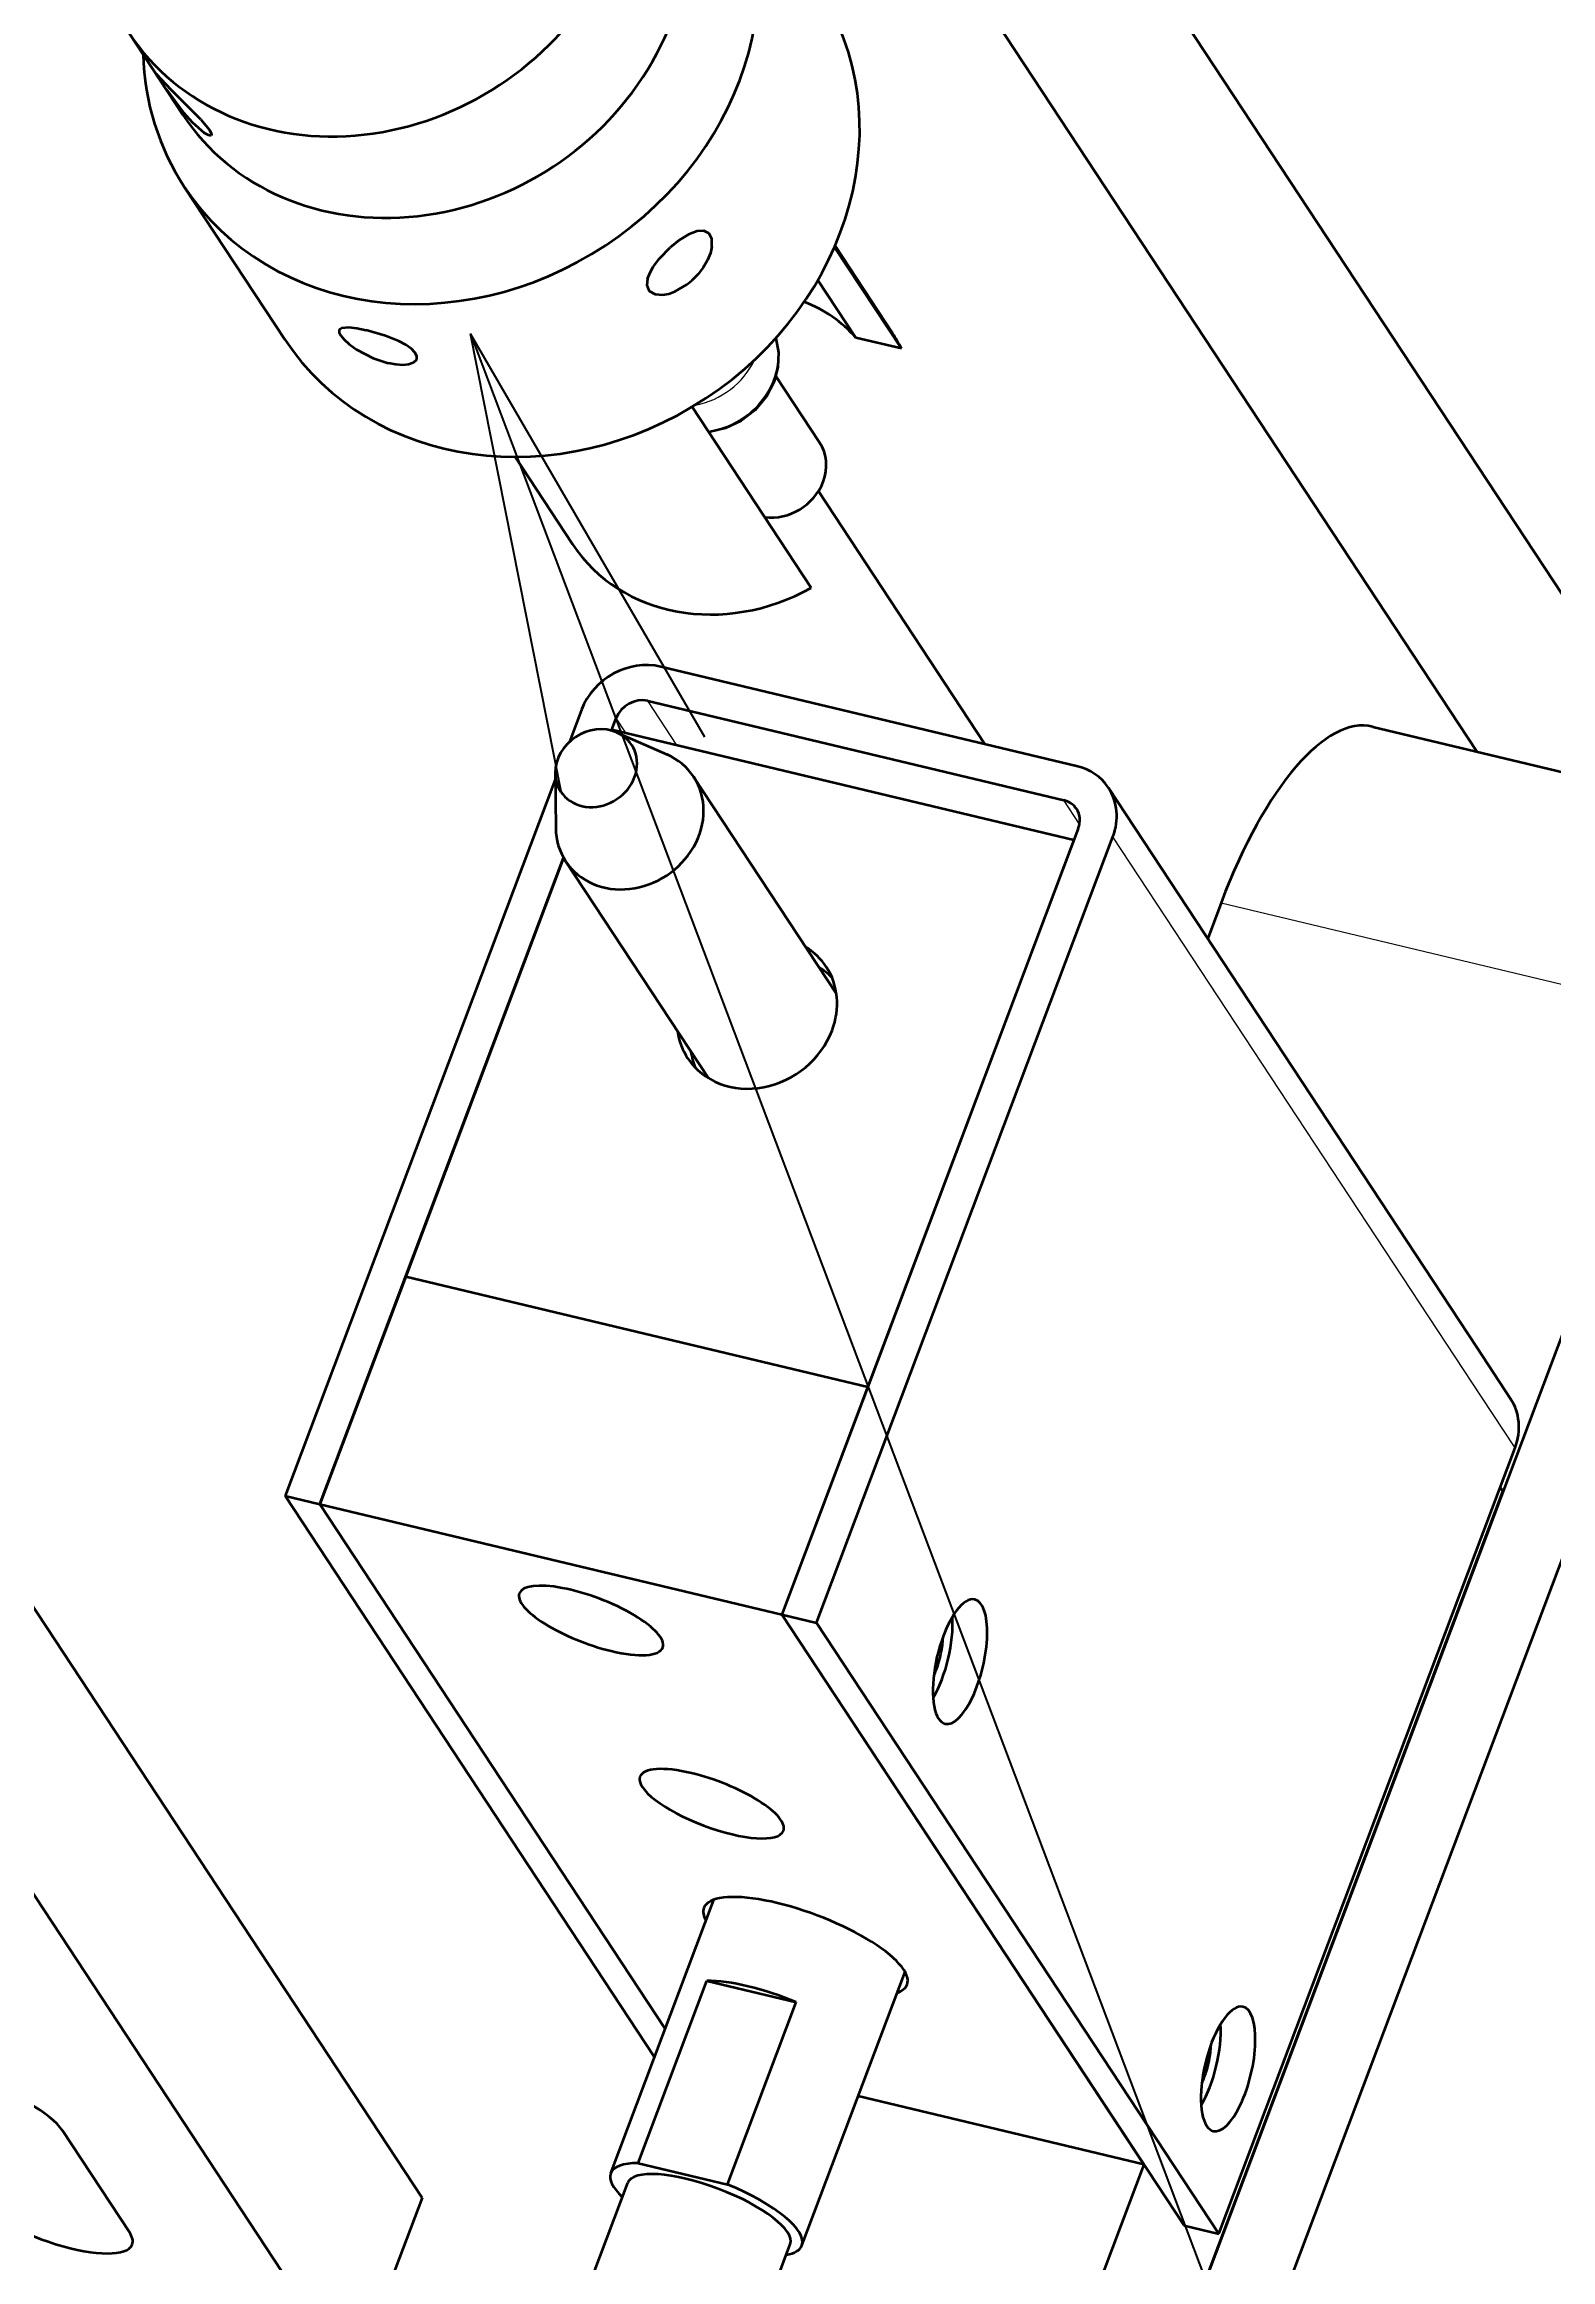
# Model space of a CAD drawing. Header units: millimetres. Extents: x 9439 to 18429, y 1498 to 3280.
# Drawn here: x 11024.1 to 11083, y 2256.4 to 2343.1 of the extents above; entities that cross this region are included whole.
import ezdxf

# ---------------------------------------------------------------- set-up
doc = ezdxf.new("R2010")
doc.units = ezdxf.units.MM
doc.layers.add('word_dim', color=253, linetype='Continuous')
doc.styles.get("Standard").update_dxf_attribs({"font": 'romans.shx', "bigfont": 'bigfont.shx'})
doc.dimstyles.new('RS1-6', dxfattribs={"dimscale": 6, "dimtxt": 3.5, "dimasz": 3, "dimexe": 1, "dimexo": 0, "dimgap": 1, "dimtad": 3, "dimdsep": 46, "dimtxsty": 'Standard', "dimblk1": 'OPEN', "dimblk2": 'OPEN', "dimsah": 1, "dimcen": 0, "dimclrd": 256, "dimclre": 256, "dimclrt": 3, "dimadec": 0, "dimazin": 0, "dimtfac": 1, "dimtmove": 0, "dimatfit": 3, "dimldrblk": 'OPEN', "dimfxl": 0, "dimtolj": 1, "dimtzin": 0, "dimarcsym": 0})

# ---------------------------------------------------------------- blocks, each defined once
blk = doc.blocks.new('A$C283119B7')
at = {"color": 7, "lineweight": 35}
for p, q in [((-89.094, 196.176), (-116.606, 237.957)), ((-95.968, 195.399), (-119.296, 230.826)), ((-132.036, 194.309), (-142.611, 166.271)), ((-95.952, 172.064), (-110.381, 193.977)), ((-111.564, 192.386), (-123.165, 161.631)), ((-121.808, 161.307), (-110.207, 192.062)), ((-111.732, 191.94), (-119.802, 170.545)), ((-141.255, 165.948), (-131.714, 191.242)), ((-87.881, 185.162), (-113.1, 118.303)), ((-85.782, 181.975), (-111.001, 115.116)), ((-156.402, 167.89), (-137.251, 138.806)), ((-106.068, 137.402), (-94.467, 168.157)), ((-114.109, 115.629), (-94.942, 166.442)), ((-142.611, 166.271), (-128.152, 144.312)), ((-127.735, 145.416), (-141.255, 165.948)), ((-141.255, 165.948), (-127.735, 145.416)), ((-108.998, 140.116), (-123.165, 161.631)), ((-123.165, 161.631), (-107.424, 137.726)), ((-121.808, 161.307), (-106.068, 137.402)), ((-139.942, 131.674), (-159.093, 160.758)), ((-108.998, 140.116), (-116.732, 119.613))]:
    blk.add_line(p, q, dxfattribs=at)
at = {"color": 7, "lineweight": 35, "ltscale": 0.095406}
blk.add_line((-146.616, 220.315), (-148.714, 223.502), dxfattribs=at)
at = {"color": 7, "lineweight": 35, "ltscale": 0.178887}
blk.add_line((-146.556, 217.498), (-142.621, 211.522), dxfattribs=at)
at = {"color": 7, "lineweight": 35, "ltscale": 0.118889}
blk.add_line((-121.104, 215.135), (-118.488, 211.163), dxfattribs=at)
at = {"color": 7, "lineweight": 35, "ltscale": 0.102271}
blk.add_line((-121.084, 215.181), (-118.834, 211.764), dxfattribs=at)
at = {"color": 7, "lineweight": 35, "ltscale": 0.067607}
blk.add_line((-120.266, 211.587), (-121.753, 213.846), dxfattribs=at)
at = {"color": 7, "lineweight": 35, "ltscale": 0.045681}
blk.add_line((-118.488, 211.163), (-120.266, 211.587), dxfattribs=at)
at = {"color": 7, "lineweight": 35, "ltscale": 0.077968}
blk.add_line((-121.687, 207.484), (-123.402, 210.089), dxfattribs=at)
at = {"color": 7, "lineweight": 35, "ltscale": 0.211896}
blk.add_line((-126.68, 208.882), (-122.019, 201.803), dxfattribs=at)
at = {"color": 7, "lineweight": 35, "ltscale": 0.102272}
blk.add_line((-133.612, 206.931), (-131.362, 203.515), dxfattribs=at)
at = {"color": 7, "lineweight": 35, "ltscale": 0.296206}
blk.add_line((-115.217, 195.687), (-121.733, 205.582), dxfattribs=at)
at = {"color": 7, "lineweight": 35, "ltscale": 0.418454}
for p, q in [((-111.628, 194.83), (-127.909, 198.715)), ((-128.413, 197.378), (-112.132, 193.493))]:
    blk.add_line(p, q, dxfattribs=at)
at = {"color": 7, "lineweight": 35, "ltscale": 0.033514}
blk.add_line((-131.011, 197.026), (-131.484, 195.772), dxfattribs=at)
at = {"color": 7, "lineweight": 13, "ltscale": 0.051762}
blk.add_line((-127.275, 195.649), (-128.413, 197.378), dxfattribs=at)
at = {"color": 7, "lineweight": 35, "ltscale": 0.013005}
blk.add_line((-129.838, 196.216), (-129.654, 196.703), dxfattribs=at)
at = {"color": 7, "lineweight": 35, "ltscale": 0.001096}
blk.add_line((-129.822, 196.257), (-129.838, 196.216), dxfattribs=at)
at = {"color": 7, "lineweight": 35, "ltscale": 0.464947}
for p, q in [((-129.822, 196.257), (-111.732, 191.94)), ((-100.038, 196.37), (-81.948, 192.053)), ((-141.255, 165.948), (-123.165, 161.631))]:
    blk.add_line(p, q, dxfattribs=at)
at = {"color": 7, "lineweight": 13, "ltscale": 0.017255}
blk.add_line((-129.275, 196.126), (-129.654, 196.703), dxfattribs=at)
at = {"color": 7, "lineweight": 35, "ltscale": 0.053684}
blk.add_line((-129.626, 196.142), (-127.661, 195.276), dxfattribs=at)
at = {"color": 7, "lineweight": 35, "ltscale": 0.053685}
blk.add_line((-132.038, 194.554), (-132.019, 192.406), dxfattribs=at)
at = {"color": 7, "lineweight": 35, "ltscale": 0.254057}
blk.add_line((-121.03, 185.916), (-126.619, 194.404), dxfattribs=at)
at = {"color": 7, "lineweight": 13, "ltscale": 0.02798}
blk.add_line((-111.517, 192.558), (-112.132, 193.493), dxfattribs=at)
at = {"color": 7, "lineweight": 13}
blk.add_line((-95.779, 170.149), (-110.207, 192.062), dxfattribs=at)
at = {"color": 7, "lineweight": 35, "ltscale": 0.437654}
blk.add_line((-131.714, 191.242), (-137.892, 174.862), dxfattribs=at)
at = {"color": 7, "lineweight": 35, "ltscale": 0.254054}
blk.add_line((-126.041, 182.617), (-131.63, 191.104), dxfattribs=at)
at = {"color": 7, "lineweight": 35, "ltscale": 0.037359}
blk.add_line((-105.971, 189.479), (-106.498, 188.081), dxfattribs=at)
at = {"color": 7, "lineweight": 13, "ltscale": 0.464947}
blk.add_line((-105.971, 189.479), (-87.881, 185.162), dxfattribs=at)
at = {"color": 7, "lineweight": 35, "ltscale": 0.238189}
blk.add_line((-137.892, 174.862), (-141.255, 165.948), dxfattribs=at)
at = {"color": 7, "lineweight": 35, "ltscale": 0.464944}
blk.add_line((-137.892, 174.862), (-119.802, 170.545), dxfattribs=at)
blk.add_line((-137.892, 174.862), (-119.802, 170.545), dxfattribs=at)
at = {"color": 7, "lineweight": 35, "ltscale": 0.059628}
blk.add_line((-94.64, 170.072), (-95.952, 172.064), dxfattribs=at)
at = {"color": 7, "lineweight": 35, "ltscale": 0.238188}
blk.add_line((-119.802, 170.545), (-123.165, 161.631), dxfattribs=at)
at = {"color": 7, "lineweight": 13, "ltscale": 0.059628}
blk.add_line((-94.467, 168.157), (-95.779, 170.149), dxfattribs=at)
at = {"color": 7, "lineweight": 35, "ltscale": 0.004961}
blk.add_line((-95.051, 166.607), (-94.942, 166.442), dxfattribs=at)
at = {"color": 7, "lineweight": 35, "ltscale": 0.03487}
for p, q in [((-142.611, 166.271), (-141.255, 165.948)), ((-107.424, 137.726), (-106.068, 137.402))]:
    blk.add_line(p, q, dxfattribs=at)
at = {"color": 7, "lineweight": 35, "ltscale": 0.034873}
blk.add_line((-123.165, 161.631), (-121.808, 161.307), dxfattribs=at)
at = {"color": 7, "lineweight": 35, "ltscale": 0.286013}
blk.add_line((-129.867, 139.765), (-125.829, 150.469), dxfattribs=at)
at = {"color": 7, "lineweight": 35, "ltscale": 0.286014}
blk.add_line((-122.382, 136.942), (-118.344, 147.646), dxfattribs=at)
at = {"color": 7, "lineweight": 35, "ltscale": 0.19055}
blk.add_line((-128.794, 140.166), (-126.104, 147.297), dxfattribs=at)
at = {"color": 7, "lineweight": 35, "ltscale": 0.090038}
blk.add_line((-126.104, 147.297), (-122.601, 146.461), dxfattribs=at)
at = {"color": 7, "lineweight": 35, "ltscale": 0.190552}
for p, q in [((-125.291, 139.33), (-122.601, 146.461)), ((-137.251, 138.806), (-139.942, 131.674))]:
    blk.add_line(p, q, dxfattribs=at)
at = {"color": 7, "lineweight": 35, "ltscale": 0.28734}
blk.add_line((-108.998, 140.116), (-120.178, 142.784), dxfattribs=at)
at = {"color": 7, "lineweight": 35, "ltscale": 0.119259}
blk.add_line((-148.706, 137.46), (-151.33, 141.444), dxfattribs=at)
at = {"color": 7, "lineweight": 35, "ltscale": 0.090035}
blk.add_line((-128.794, 140.166), (-125.291, 139.33), dxfattribs=at)
at = {"color": 7, "lineweight": 35, "ltscale": 0.095275}
for p, q in [((-130.546, 135.828), (-129.201, 139.394)), ((-124.183, 133.428), (-122.838, 136.994))]:
    blk.add_line(p, q, dxfattribs=at)
at = {"color": 7, "lineweight": 35}
for points in [[(-147.258, 221.305), (-147.632, 221.864), (-147.664, 221.916), (-147.666, 221.921), (-147.666, 221.923), (-147.666, 221.924)], [(-147.666, 221.924), (-147.665, 221.924), (-147.662, 221.922), (-147.64, 221.9), (-147.081, 221.299)], [(-147.258, 221.305), (-146.596, 220.417), (-146.23, 220.007)], [(-145.916, 220.124), (-146.29, 220.508), (-147.081, 221.299)], [(-145.507, 219.506), (-145.52, 219.499), (-145.559, 219.498), (-145.613, 219.514), (-145.762, 219.598), (-146.23, 220.007)], [(-145.916, 220.124), (-145.588, 219.736), (-145.508, 219.596), (-145.495, 219.545), (-145.496, 219.526), (-145.507, 219.506)], [(-128.427, 213.889), (-128.341, 214.121), (-128.204, 214.363), (-127.962, 214.687), (-127.54, 215.118)], [(-126.017, 215.669), (-126.216, 215.77), (-126.485, 215.756), (-126.827, 215.624), (-127.187, 215.402), (-127.54, 215.118)], [(-125.904, 215.159), (-125.965, 214.894), (-126.079, 214.618), (-126.241, 214.341), (-126.442, 214.079), (-126.69, 213.827)], [(-125.904, 215.159), (-125.91, 215.455), (-126.017, 215.669)], [(-128.427, 213.889), (-128.448, 213.641), (-128.371, 213.442), (-128.342, 213.409)], [(-128.342, 213.409), (-128.124, 213.288), (-127.824, 213.27), (-127.595, 213.312), (-127.355, 213.396), (-126.882, 213.67), (-126.69, 213.827)], [(-140.495, 211.89), (-140.501, 211.861), (-140.494, 211.793), (-140.433, 211.672), (-140.318, 211.533), (-140.098, 211.334), (-139.819, 211.134), (-139.159, 210.783), (-138.583, 210.592)], [(-140.471, 211.927), (-140.393, 211.973), (-140.116, 211.996), (-139.798, 211.958), (-139.433, 211.883)], [(-137.461, 210.745), (-137.456, 210.872), (-137.527, 211.01), (-137.665, 211.151), (-137.889, 211.307), (-138.166, 211.453), (-138.68, 211.662), (-139.433, 211.883)], [(-123.408, 211.569), (-123.302, 211.01), (-123.325, 210.436), (-123.473, 209.873)], [(-137.49, 210.693), (-137.605, 210.602), (-137.78, 210.544), (-138.002, 210.521), (-138.281, 210.537), (-138.583, 210.592)], [(-123.473, 209.873), (-123.78, 209.277), (-124.215, 208.757), (-124.754, 208.339), (-125.368, 208.044), (-126.026, 207.888)]]:
    blk.add_lwpolyline(points, dxfattribs=at)
for centre, radius, start, end in [((-140.391, 211.85), 0.111, 136.46941, 159.08349), ((-137.658, 210.821), 0.211, 322.77205, 339.03652)]:
    blk.add_arc(centre, radius, start, end, dxfattribs=at)
for centre, major_axis, ratio, start_param, end_param in [((-139.527, 229.552), (9.187, 6.049), 0.878887, 3.141604, 6.283197), ((-137.428, 226.365), (9.187, 6.049), 0.878887, 3.141604, 6.283197), ((-136.117, 224.373), (-10.44, -6.874), 0.878887, 0.000038, 3.14163), ((-132.182, 218.396), (-10.44, -6.874), 0.878887, 0.000038, 3.14163), ((-136.117, 224.373), (-10.44, -6.874), 0.878887, 5.788256, 6.283223), ((-125.098, 207.639), (5.22, 3.437), 0.878887, 0.116737, 0.561712), ((-125.098, 207.639), (-6.264, -4.125), 0.878887, 3.036444, 3.141604), ((-123.357, 206.384), (1.67, 1.1), 0.878887, 5.402639, 6.283197), ((-123.357, 206.384), (1.67, 1.1), 0.878887, 3.935659, 5.402639), ((-125.098, 207.639), (-6.264, -4.125), 0.878887, 0.000011, 1.485649), ((-128.75, 196.487), (2.088, 1.375), 0.878887, 0.690249, 2.261045), ((-128.75, 196.487), (0.835, 0.55), 0.878887, 0.690249, 2.261045), ((-102.823, 184.698), (-2.785, -11.672), 0.367832, 3.141629, 4.379644), ((-130.436, 194.746), (-1.387, -0.913), 0.878887, 3.657931, 5.766855), ((-130.436, 194.746), (-1.387, -0.913), 0.878887, 5.766855, 9.941117), ((-129.124, 192.754), (2.506, 1.65), 0.878887, 0.000011, 0.516339), ((-129.124, 192.754), (2.506, 1.65), 0.878887, 3.141604, 6.283197), ((-112.469, 192.602), (2.088, 1.375), 0.878887, 0.000045, 0.690249), ((-112.469, 192.602), (0.835, 0.55), 0.878887, 0.000045, 0.690249), ((-112.469, 192.602), (2.088, 1.375), 0.878887, 5.402638, 6.28323), ((-112.469, 192.602), (0.835, 0.55), 0.878887, 5.402638, 6.28323), ((-129.124, 192.754), (2.506, 1.65), 0.878887, 2.625262, 3.141604), ((-124.14, 185.184), (2.714, 1.787), 0.878887, 0.000011, 0.394468), ((-123.615, 184.387), (2.714, 1.787), 0.878887, 0.167617, 0.394468), ((-124.14, 185.184), (2.714, 1.787), 0.878887, 5.402638, 6.283197), ((-124.14, 185.184), (2.714, 1.787), 0.878887, 2.747116, 3.141604), ((-124.14, 185.184), (2.714, 1.787), 0.878887, 3.141604, 5.402638), ((-123.615, 184.387), (2.714, 1.787), 0.878887, 2.747116, 2.973972), ((-96.728, 168.697), (2.088, 1.375), 0.878887, 5.402638, 6.28323), ((-130.636, 161.399), (2.807, -1.059), 0.303739, 3.141573, 5.108758), ((-130.636, 161.399), (2.807, -1.059), 0.303739, 6.283165, 9.424758), ((-116.192, 159.788), (0.58, 2.432), 0.367832, 0.000013, 2.808848), ((-116.192, 159.788), (0.58, 2.432), 0.367832, 3.141606, 6.283199), ((-117.548, 160.112), (0.58, 2.432), 0.367832, 4.002286, 5.422532), ((-117.548, 160.112), (0.376, 1.577), 0.367832, 4.379644, 5.21864), ((-130.636, 161.399), (2.807, -1.059), 0.303739, 5.108758, 6.283165), ((-117.548, 160.112), (0.376, 1.577), 0.367832, 4.206617, 4.379644), ((-116.192, 159.788), (0.58, 2.432), 0.367832, 2.808848, 3.141606), ((-125.913, 154.227), (2.807, -1.059), 0.303739, 3.141573, 6.283165), ((-125.913, 154.227), (2.807, -1.059), 0.303739, 1.967165, 3.141573), ((-125.913, 154.227), (2.807, -1.059), 0.303739, 6.283165, 8.250351), ((-122.241, 148.65), (3.977, -1.5), 0.303739, 3.141573, 3.485912), ((-122.241, 148.65), (3.977, -1.5), 0.303739, 6.283165, 9.424758), ((-123.434, 145.485), (3.743, -1.412), 0.303739, 1.461805, 2.472526), ((-122.241, 148.65), (3.977, -1.5), 0.303739, 5.938825, 6.283165), ((-105.698, 143.852), (-0.58, -2.432), 0.367832, 3.141606, 5.950441), ((-105.698, 143.852), (-0.58, -2.432), 0.367832, 0.000013, 3.141606), ((-107.055, 144.175), (0.58, 2.432), 0.367832, 4.002286, 5.422532), ((-107.055, 144.175), (0.376, 1.577), 0.367832, 4.379644, 5.21864), ((-154.496, 142.199), (-3.275, 1.235), 0.303739, 3.537962, 6.283216), ((-107.055, 144.175), (0.376, 1.577), 0.367832, 4.206617, 4.379644), ((-105.698, 143.852), (-0.58, -2.432), 0.367832, 5.950441, 6.283199), ((-126.124, 138.353), (3.743, -1.412), 0.303739, 3.141573, 3.765889), ((-126.124, 138.353), (3.743, -1.412), 0.303739, 2.472526, 3.141573), ((-126.019, 138.194), (-3.181, 1.2), 0.303739, 3.141573, 6.283165), ((-151.872, 138.215), (-3.275, 1.235), 0.303739, 0.396369, 3.141623), ((-126.124, 138.353), (3.743, -1.412), 0.303739, 6.283165, 7.74499), ((-151.872, 138.215), (-3.275, 1.235), 0.303739, 3.141623, 3.537962), ((-126.124, 138.353), (3.743, -1.412), 0.303739, 5.806704, 6.283165)]:
    blk.add_ellipse(centre, major_axis=major_axis, ratio=ratio, start_param=start_param, end_param=end_param, dxfattribs=at)
at = {"color": 7, "lineweight": 13}
for centre, start_param, end_param in [((-126.112, 210.568), 4.207677, 6.024408), ((-126.767, 211.564), 4.260347, 5.31901)]:
    blk.add_ellipse(centre, major_axis=(2.422, 1.595), ratio=0.878887, start_param=start_param, end_param=end_param, dxfattribs=at)
blk = doc.blocks.new('aa1')
for p, q in [((-0.4, 0.0667), (0, 0)), ((0, 0), (-1, 0)), ((-0.4, -0.0667), (0, 0))]:
    blk.add_line(p, q)
blk = doc.blocks.new('aa2')
blk.add_circle((0, 0), 1)
blk = doc.blocks.new('*D288')
at = {"layer": 'DEFPOINTS', "color": 0, "linetype": 'Continuous', "ltscale": 2}
for p in [(11012.361, 2286.796), (11056.064, 1936.464), (11056.064, 1936.464)]:
    blk.add_point(p, dxfattribs=at)
at = {"layer": 'word_dim', "linetype": 'Continuous', "lineweight": -2, "ltscale": 2}
blk.add_line((11017.931, 2242.143), (11050.493, 1981.118), dxfattribs=at)
at = {"layer": 'word_dim', "linetype": 'Continuous', "lineweight": -2, "ltscale": 2, "xscale": 45, "yscale": 45, "zscale": 45}
for name, p, rotation in [('aa1', (11012.361, 2286.796), 97.11072237410538), ('aa2', (11056.064, 1936.464), 277.1107223741054)]:
    blk.add_blockref(name, p, dxfattribs=dict(at, rotation=rotation))
at = {"layer": 'word_dim', "color": 3, "linetype": 'Continuous', "ltscale": 2, "insert": (11034.212, 2111.63), "char_height": 0.000006, "attachment_point": 5, "rotation": 277.11072}
blk.add_mtext('\\A1;353.05', dxfattribs=at)
blk = doc.blocks.new('_Open')
at = {"color": 0, "lineweight": -2}
for p, q in [((-1, 0.1667), (0, 0)), ((-1, -0.1667), (0, 0)), ((0, 0), (-1, 0))]:
    blk.add_line(p, q, dxfattribs=at)
blk = doc.blocks.new('*D289')
at = {"layer": 'DEFPOINTS', "color": 0, "linetype": 'Continuous', "ltscale": 2}
for p in [(11040.732, 2331.746), (11131.691, 2091.09), (11131.691, 2091.09)]:
    blk.add_point(p, dxfattribs=at)
at = {"layer": 'word_dim', "linetype": 'Continuous', "lineweight": -2, "ltscale": 2}
blk.add_line((11056.642, 2289.652), (11115.781, 2133.184), dxfattribs=at)
at = {"layer": 'word_dim', "linetype": 'Continuous', "lineweight": -2, "ltscale": 2, "xscale": 45, "yscale": 45, "zscale": 45}
for name, p, rotation in [('aa1', (11040.732, 2331.746), 110.7046368355116), ('aa2', (11131.691, 2091.09), 290.7046368355116)]:
    blk.add_blockref(name, p, dxfattribs=dict(at, rotation=rotation))
at = {"layer": 'word_dim', "color": 3, "linetype": 'Continuous', "ltscale": 2, "insert": (11086.211, 2211.418), "char_height": 0.000006, "attachment_point": 5, "rotation": 290.70464}
blk.add_mtext('\\A1;257.27', dxfattribs=at)

msp = doc.modelspace()

# ---------------------------------------------------------------- block references
at = {"layer": 'word_dim', "linetype": 'Continuous', "ltscale": 2}
msp.add_blockref('A$C283119B7', (11176.09, 2120.008), dxfattribs=at)

# ---------------------------------------------------------------- dimensions: what is measured, and where the dimension line sits
at = {"layer": 'word_dim', "color": 3, "linetype": 'Continuous', "ltscale": 2}
for p1, p2, picture, middle in [((11040.732, 2331.746), (11131.691, 2091.09), '*D289', (11086.211, 2211.418)), ((11012.361, 2286.796), (11056.064, 1936.464), '*D288', (11034.212, 2111.63))]:
    dim = msp.add_aligned_dim(p1=p1, p2=p2, distance=0, dimstyle='RS1-6', override={"dimtxt": 1e-06, "dimasz": 7.5, "dimgap": 0, "dimblk1": 'aa1', "dimblk2": 'aa2', "dimse1": 1, "dimse2": 1}, dxfattribs=at)
    dim.commit()
    dim.dimension.update_dxf_attribs({"geometry": picture, "text_midpoint": middle})

doc.saveas('drawing.dxf')
